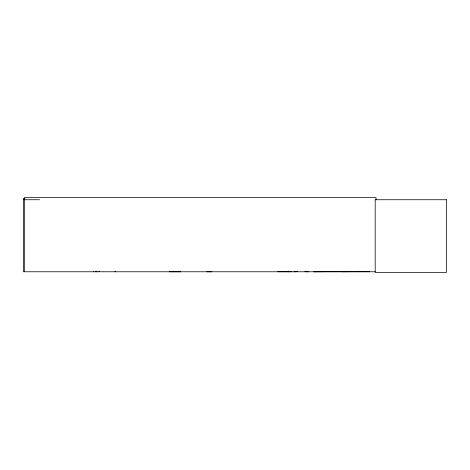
<?xml version="1.0" encoding="UTF-8"?>
<svg xmlns="http://www.w3.org/2000/svg" width="470" height="470" viewBox="0 0 470 470"><rect width="100%" height="100%" fill="white"/><g stroke="black" fill="none" stroke-linecap="round" stroke-linejoin="round"><path stroke-width="0.7" d="M169.57 271.748L180.545 271.713L169.576 271.678M343.87 271.766L343.97 271.484L314.06 271.766L314.166 271.296L314.589 271.725M315.411 271.507L315.705 271.296L315.822 271.725M343.646 271.507L343.881 271.742M343.764 271.772L343.911 271.437M344.792 271.742L344.539 271.584M362.482 271.736L362.558 271.437L362.846 271.725M363.304 271.736L363.386 271.437L363.527 271.742M343.541 271.719L363.392 271.584M363.574 271.584L363.586 271.437M294.432 271.701L297.257 271.625L293.991 271.748M114.874 271.701L115.209 271.701M24.969 198.375L23.5 198.375L23.5 271.772L375.283 271.772M23.5 199.738L39.621 199.738M277.982 271.478L291.6 271.478M340.503 271.625L369.385 271.625M277.993 271.736L291.588 271.736M314.042 271.719L369.385 271.701M308.02 271.701L305.195 271.625L308.455 271.772M376.018 199.821L376.018 197.623L24.328 197.623L24.328 271.772M369.385 271.166L369.385 271.772M358.493 271.166L358.493 271.772M351.401 271.166L351.401 271.772M346.578 271.166L346.507 271.772M340.503 271.166L340.503 271.772M307.873 271.166L307.873 271.772M305.118 271.166L305.118 271.772M297.328 271.166L297.328 271.772M294.578 271.166L294.578 271.772M288.239 271.166L288.239 271.772M288.169 271.166L288.169 271.772M211.853 271.772L206.835 271.772M180.539 271.166L180.545 271.772M180.474 271.166L180.468 271.772M173.771 271.166L173.771 271.772M173.7 271.166L173.7 271.772M169.576 271.166L169.647 271.772M115.426 271.166L115.426 271.772M115.362 271.166L115.362 271.772M99.088 271.166L99.088 271.772M96.826 271.166L96.826 271.772M96.25 271.166L96.25 271.772M96.209 271.166L96.209 271.772M95.633 271.166L95.633 271.772M93.33 271.166L93.33 271.772M342.43 271.296L342.33 271.766L342.736 271.296L342.83 271.772L342.43 271.296M446.5 199.738L375.189 199.738L375.189 272.377L446.5 272.377L446.5 199.738"/></g></svg>
